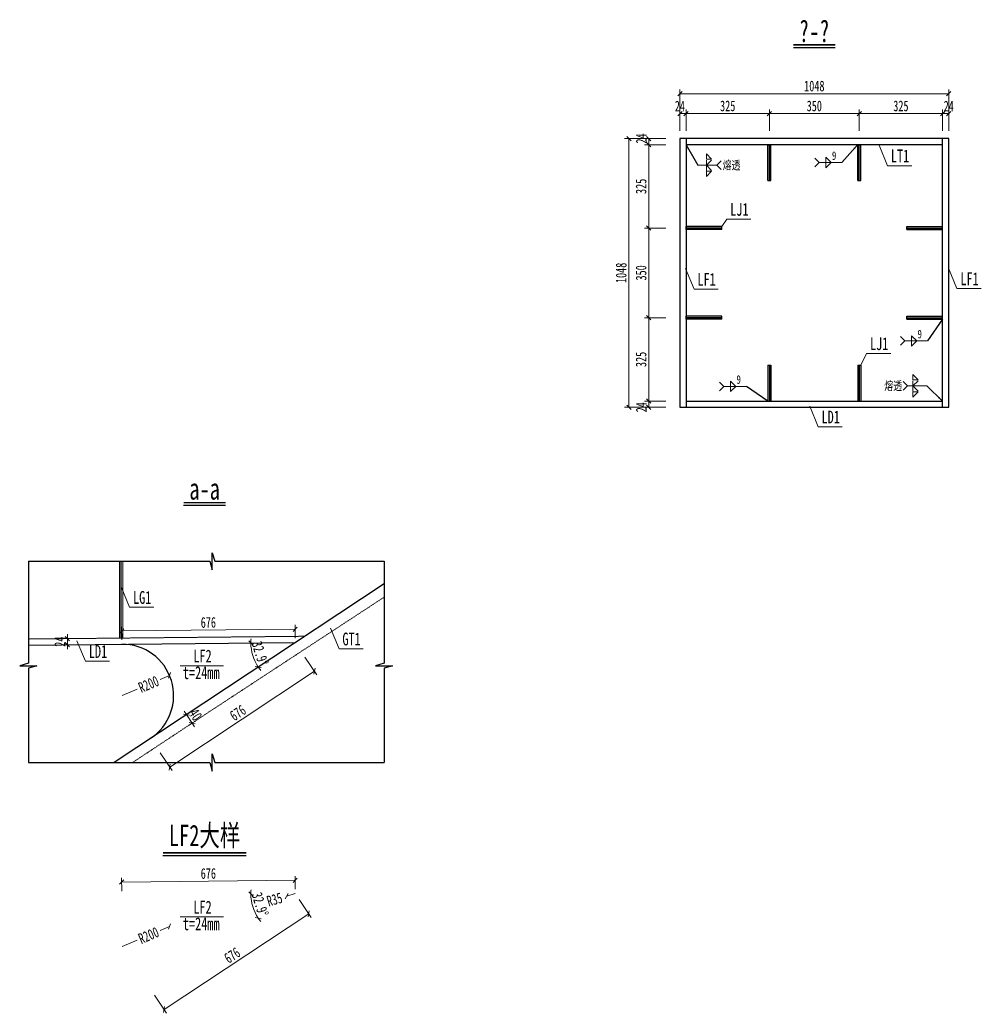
# Model space of a CAD drawing. Header units: millimetres. Extents: x -89049 to 410567, y -307459 to -100425.
# Drawn here: x 74307 to 78053, y -268081 to -264207 of the extents above; entities that cross this region are included whole.
import ezdxf
from ezdxf.enums import TextEntityAlignment as Align

# ---------------------------------------------------------------- set-up
doc = ezdxf.new("R2010")
doc.units = ezdxf.units.MM
doc.linetypes.add('DASHED', pattern=[0.75, 0.5, -0.25])
doc.layers.get('Defpoints').update_dxf_attribs({"color": 8})
for name, color, linetype, lineweight in [('Dim', 4, 'Continuous', 15), ('文字', 7, 'Continuous', 15), ('标注线及字体', 2, 'Continuous', 15), ('细实线', 4, 'Continuous', 15), ('虚线', 7, 'DASHED', 13), ('钢板粗线', 1, 'Continuous', 25)]:
    doc.layers.add(name, color=color, linetype=linetype, lineweight=lineweight)
doc.layers.add('Text', color=4, linetype='Continuous')
doc.styles.add('111', font='', dxfattribs={"width": 0.7})
doc.styles.add('BM_Dim', font='', dxfattribs={"width": 0.85})
doc.styles.add('SMEDI', font='', dxfattribs={"width": 0.75})
doc.styles.get("Standard").update_dxf_attribs({"font": ''})
doc.styles.get('111').set_extended_font_data('仿宋_GB2312')
doc.styles.get('BM_Dim').set_extended_font_data('仿宋_GB2312')
doc.styles.get('SMEDI').set_extended_font_data('仿宋_GB2312')
doc.styles.get('Standard').set_extended_font_data('仿宋_GB2312')
doc.dimstyles.new('200', dxfattribs={"dimscale": 0, "dimtxt": 2.5, "dimasz": 1, "dimexe": 1, "dimexo": 1, "dimgap": 0.6, "dimtad": 1, "dimdec": 0, "dimdsep": 46, "dimtxsty": '111', "dimblk": 'OBLIQUE', "dimcen": 0, "dimclrd": 4, "dimclre": 4, "dimclrt": 4, "dimadec": 1, "dimazin": 2, "dimtfac": 1, "dimtdec": 0, "dimtix": 1, "dimtmove": 2, "dimatfit": 3, "dimfxl": 4, "dimfxlon": 1, "dimtolj": 1, "dimlwd": -1, "dimlwe": -1, "dimarcsym": 0})
doc.dimstyles.new('MSteel_1.0_1.0', dxfattribs={"dimtxt": 3, "dimasz": 1.2, "dimexe": 1, "dimexo": 1, "dimgap": 1, "dimtad": 3, "dimtoh": 1, "dimdec": 0, "dimzin": 0, "dimdsep": 46, "dimtxsty": 'Standard', "dimblk": 'ARCHTICK', "dimcen": 0.09, "dimclrd": 3, "dimclre": 3, "dimadec": 0, "dimazin": 0, "dimtfac": 1, "dimtdec": 4, "dimtofl": 0, "dimtmove": 0, "dimatfit": 3, "dimfxl": 1, "dimtolj": 1, "dimtzin": 0, "dimarcsym": 0})

# ---------------------------------------------------------------- blocks, each defined once
blk = doc.blocks.new('12-140加劲 无焊孔')
at = {"layer": 'Defpoints'}
blk.add_line((0, -140), (0, 0), dxfattribs=at)
at = {"layer": '钢板粗线'}
for p, q in [((-6, 0), (6, 0)), ((-6, -140), (-6, 0)), ((6, -140), (6, 0)), ((-6, -140), (6, -140))]:
    blk.add_line(p, q, dxfattribs=at)
blk = doc.blocks.new('_Oblique')
at = {"color": 0, "linetype": 'ByBlock', "lineweight": -2}
blk.add_line((-0.5, -0.5), (0.5, 0.5), dxfattribs=at)
blk = doc.blocks.new('*D2189')
at = {"layer": 'Defpoints', "color": 0, "transparency": 16777216}
for p in [(77228.3, -264572.3), (76903.3, -264693.5), (77228.3, -264693.5)]:
    blk.add_point(p, dxfattribs=at)
at = {"layer": '细实线', "color": 4, "transparency": 16777216}
for p, q in [((76903.3, -264639), (76903.3, -264555.7)), ((77228.3, -264639), (77228.3, -264555.7)), ((76903.3, -264572.3), (77228.3, -264572.3))]:
    blk.add_line(p, q, dxfattribs=at)
at = {"layer": '细实线', "color": 4, "transparency": 16777216, "xscale": 16.66666666666666, "yscale": 16.66666666666666, "zscale": 16.66666666666666, "rotation": 180}
blk.add_blockref('_Oblique', (76903.3, -264572.3), dxfattribs=at)
at = {"layer": '细实线', "color": 4, "transparency": 16777216, "xscale": 16.66666666666666, "yscale": 16.66666666666666, "zscale": 16.66666666666666}
blk.add_blockref('_Oblique', (77228.3, -264572.3), dxfattribs=at)
at = {"layer": '细实线', "color": 4, "transparency": 16777216, "insert": (77065.8, -264542.5), "char_height": 41.67, "attachment_point": 5, "style": '111'}
blk.add_mtext('\\A1;325', dxfattribs=at)
blk = doc.blocks.new('*D2190')
at = {"layer": 'Defpoints', "color": 0, "transparency": 16777216}
for p in [(77578.3, -264572.3), (77228.3, -264693.5), (77578.3, -264693.5)]:
    blk.add_point(p, dxfattribs=at)
at = {"layer": '细实线', "color": 4, "transparency": 16777216}
for p, q in [((77228.3, -264639), (77228.3, -264555.7)), ((77578.3, -264639), (77578.3, -264555.7)), ((77228.3, -264572.3), (77578.3, -264572.3))]:
    blk.add_line(p, q, dxfattribs=at)
at = {"layer": '细实线', "color": 4, "transparency": 16777216, "xscale": 16.66666666666666, "yscale": 16.66666666666666, "zscale": 16.66666666666666, "rotation": 180}
blk.add_blockref('_Oblique', (77228.3, -264572.3), dxfattribs=at)
at = {"layer": '细实线', "color": 4, "transparency": 16777216, "xscale": 16.66666666666666, "yscale": 16.66666666666666, "zscale": 16.66666666666666}
blk.add_blockref('_Oblique', (77578.3, -264572.3), dxfattribs=at)
at = {"layer": '细实线', "color": 4, "transparency": 16777216, "insert": (77403.3, -264542.5), "char_height": 41.67, "attachment_point": 5, "style": '111'}
blk.add_mtext('\\A1;350', dxfattribs=at)
blk = doc.blocks.new('*D2191')
at = {"layer": 'Defpoints', "color": 0, "transparency": 16777216}
for p in [(77578.3, -264572.3), (77578.3, -264693.5), (77903.3, -264693.5)]:
    blk.add_point(p, dxfattribs=at)
at = {"layer": '细实线', "color": 4, "transparency": 16777216}
for p, q in [((77578.3, -264639), (77578.3, -264555.7)), ((77903.3, -264639), (77903.3, -264555.7)), ((77903.3, -264572.3), (77578.3, -264572.3))]:
    blk.add_line(p, q, dxfattribs=at)
at = {"layer": '细实线', "color": 4, "transparency": 16777216, "xscale": 16.66666666666666, "yscale": 16.66666666666666, "zscale": 16.66666666666666, "rotation": 180}
blk.add_blockref('_Oblique', (77578.3, -264572.3), dxfattribs=at)
at = {"layer": '细实线', "color": 4, "transparency": 16777216, "xscale": 16.66666666666666, "yscale": 16.66666666666666, "zscale": 16.66666666666666}
blk.add_blockref('_Oblique', (77903.3, -264572.3), dxfattribs=at)
at = {"layer": '细实线', "color": 4, "transparency": 16777216, "insert": (77740.8, -264542.5), "char_height": 41.67, "attachment_point": 5, "style": '111'}
blk.add_mtext('\\A1;325', dxfattribs=at)
blk = doc.blocks.new('*D2192')
at = {"layer": 'Defpoints', "color": 0, "transparency": 16777216}
for p in [(77927.3, -264494.7), (76879.3, -264675.3), (77927.3, -264709.5)]:
    blk.add_point(p, dxfattribs=at)
at = {"layer": '细实线', "color": 4, "transparency": 16777216}
for p, q in [((76879.3, -264561.4), (76879.3, -264478.1)), ((77927.3, -264561.4), (77927.3, -264478.1)), ((76879.3, -264494.7), (77927.3, -264494.7))]:
    blk.add_line(p, q, dxfattribs=at)
at = {"layer": '细实线', "color": 4, "transparency": 16777216, "xscale": 16.66666666666666, "yscale": 16.66666666666666, "zscale": 16.66666666666666, "rotation": 180}
blk.add_blockref('_Oblique', (76879.3, -264494.7), dxfattribs=at)
at = {"layer": '细实线', "color": 4, "transparency": 16777216, "xscale": 16.66666666666666, "yscale": 16.66666666666666, "zscale": 16.66666666666666}
blk.add_blockref('_Oblique', (77927.3, -264494.7), dxfattribs=at)
at = {"layer": '细实线', "color": 4, "transparency": 16777216, "insert": (77403.3, -264464.9), "char_height": 41.67, "attachment_point": 5, "style": '111'}
blk.add_mtext('\\A1;1048', dxfattribs=at)
blk = doc.blocks.new('*D2193')
at = {"layer": 'Defpoints', "color": 0, "transparency": 16777216}
for p in [(76879.3, -264572.3), (76879.3, -264693.5), (76903.3, -264693.5)]:
    blk.add_point(p, dxfattribs=at)
at = {"layer": '细实线', "color": 4, "transparency": 16777216}
for p, q in [((76879.3, -264639), (76879.3, -264555.7)), ((76903.3, -264639), (76903.3, -264555.7)), ((76903.3, -264572.3), (76879.3, -264572.3))]:
    blk.add_line(p, q, dxfattribs=at)
at = {"layer": '细实线', "color": 4, "transparency": 16777216, "xscale": 16.66666666666666, "yscale": 16.66666666666666, "zscale": 16.66666666666666, "rotation": 180}
blk.add_blockref('_Oblique', (76879.3, -264572.3), dxfattribs=at)
at = {"layer": '细实线', "color": 4, "transparency": 16777216, "xscale": 16.66666666666666, "yscale": 16.66666666666666, "zscale": 16.66666666666666}
blk.add_blockref('_Oblique', (76903.3, -264572.3), dxfattribs=at)
at = {"layer": '细实线', "color": 4, "transparency": 16777216, "insert": (76879.3, -264543), "char_height": 41.67, "attachment_point": 5, "style": '111'}
blk.add_mtext('\\A1;24', dxfattribs=at)
blk = doc.blocks.new('*D2194')
at = {"layer": 'Defpoints', "color": 0, "transparency": 16777216}
for p in [(77927.3, -264572.3), (77903.3, -264693.5), (77927.3, -264693.5)]:
    blk.add_point(p, dxfattribs=at)
at = {"layer": '细实线', "color": 4, "transparency": 16777216}
for p, q in [((77903.3, -264639), (77903.3, -264555.7)), ((77927.3, -264639), (77927.3, -264555.7)), ((77903.3, -264572.3), (77927.3, -264572.3))]:
    blk.add_line(p, q, dxfattribs=at)
at = {"layer": '细实线', "color": 4, "transparency": 16777216, "xscale": 16.66666666666666, "yscale": 16.66666666666666, "zscale": 16.66666666666666, "rotation": 180}
blk.add_blockref('_Oblique', (77903.3, -264572.3), dxfattribs=at)
at = {"layer": '细实线', "color": 4, "transparency": 16777216, "xscale": 16.66666666666666, "yscale": 16.66666666666666, "zscale": 16.66666666666666}
blk.add_blockref('_Oblique', (77927.3, -264572.3), dxfattribs=at)
at = {"layer": '细实线', "color": 4, "transparency": 16777216, "insert": (77927.3, -264543), "char_height": 41.67, "attachment_point": 5, "style": '111'}
blk.add_mtext('\\A1;24', dxfattribs=at)
blk = doc.blocks.new('*D2195')
at = {"layer": 'Defpoints', "color": 0, "transparency": 16777216}
for p in [(76758.1, -265368.5), (76903.3, -265368.5), (76879.3, -265693.5)]:
    blk.add_point(p, dxfattribs=at)
at = {"layer": '细实线', "color": 4, "transparency": 16777216}
for p, q in [((76824.8, -265368.5), (76741.5, -265368.5)), ((76758.1, -265693.5), (76758.1, -265368.5)), ((76824.8, -265693.5), (76741.5, -265693.5))]:
    blk.add_line(p, q, dxfattribs=at)
at = {"layer": '细实线', "color": 4, "transparency": 16777216, "xscale": 16.66666666666666, "yscale": 16.66666666666666, "zscale": 16.66666666666666}
for p, rotation in [((76758.1, -265368.5), 90), ((76758.1, -265693.5), 270)]:
    blk.add_blockref('_Oblique', p, dxfattribs=dict(at, rotation=rotation))
at = {"layer": '细实线', "color": 4, "transparency": 16777216, "insert": (76728.3, -265531), "char_height": 41.67, "attachment_point": 5, "rotation": 90, "style": '111'}
blk.add_mtext('\\A1;325', dxfattribs=at)
blk = doc.blocks.new('*D2196')
at = {"layer": 'Defpoints', "color": 0, "transparency": 16777216}
for p in [(76758.1, -265018.5), (76903.3, -265018.5), (76903.3, -265368.5)]:
    blk.add_point(p, dxfattribs=at)
at = {"layer": '细实线', "color": 4, "transparency": 16777216}
for p, q in [((76824.8, -265018.5), (76741.5, -265018.5)), ((76758.1, -265368.5), (76758.1, -265018.5)), ((76824.8, -265368.5), (76741.5, -265368.5))]:
    blk.add_line(p, q, dxfattribs=at)
at = {"layer": '细实线', "color": 4, "transparency": 16777216, "xscale": 16.66666666666666, "yscale": 16.66666666666666, "zscale": 16.66666666666666}
for p, rotation in [((76758.1, -265018.5), 90), ((76758.1, -265368.5), 270)]:
    blk.add_blockref('_Oblique', p, dxfattribs=dict(at, rotation=rotation))
at = {"layer": '细实线', "color": 4, "transparency": 16777216, "insert": (76728.3, -265193.5), "char_height": 41.67, "attachment_point": 5, "rotation": 90, "style": '111'}
blk.add_mtext('\\A1;350', dxfattribs=at)
blk = doc.blocks.new('*D2197')
at = {"layer": 'Defpoints', "color": 0, "transparency": 16777216}
for p in [(76879.3, -264693.5), (76758.1, -265018.5), (76903.3, -265018.5)]:
    blk.add_point(p, dxfattribs=at)
at = {"layer": '细实线', "color": 4, "transparency": 16777216}
for p, q in [((76824.8, -264693.5), (76741.5, -264693.5)), ((76758.1, -264693.5), (76758.1, -265018.5)), ((76824.8, -265018.5), (76741.5, -265018.5))]:
    blk.add_line(p, q, dxfattribs=at)
at = {"layer": '细实线', "color": 4, "transparency": 16777216, "xscale": 16.66666666666666, "yscale": 16.66666666666666, "zscale": 16.66666666666666}
for p, rotation in [((76758.1, -264693.5), 90), ((76758.1, -265018.5), 270)]:
    blk.add_blockref('_Oblique', p, dxfattribs=dict(at, rotation=rotation))
at = {"layer": '细实线', "color": 4, "transparency": 16777216, "insert": (76728.3, -264856), "char_height": 41.67, "attachment_point": 5, "rotation": 90, "style": '111'}
blk.add_mtext('\\A1;325', dxfattribs=at)
blk = doc.blocks.new('*D2198')
at = {"layer": 'Defpoints', "color": 0, "transparency": 16777216}
for p in [(76680.5, -264669.5), (76895.3, -264669.5), (76861.1, -265717.5)]:
    blk.add_point(p, dxfattribs=at)
at = {"layer": '细实线', "color": 4, "transparency": 16777216}
for p, q in [((76747.2, -264669.5), (76663.9, -264669.5)), ((76680.5, -265717.5), (76680.5, -264669.5)), ((76747.2, -265717.5), (76663.9, -265717.5))]:
    blk.add_line(p, q, dxfattribs=at)
at = {"layer": '细实线', "color": 4, "transparency": 16777216, "xscale": 16.66666666666666, "yscale": 16.66666666666666, "zscale": 16.66666666666666}
for p, rotation in [((76680.5, -264669.5), 90), ((76680.5, -265717.5), 270)]:
    blk.add_blockref('_Oblique', p, dxfattribs=dict(at, rotation=rotation))
at = {"layer": '细实线', "color": 4, "transparency": 16777216, "insert": (76650.7, -265193.5), "char_height": 41.67, "attachment_point": 5, "rotation": 90, "style": '111'}
blk.add_mtext('\\A1;1048', dxfattribs=at)
blk = doc.blocks.new('*D2199')
at = {"layer": 'Defpoints', "color": 0, "transparency": 16777216}
for p in [(76758.1, -265717.5), (76879.3, -265693.5), (76879.3, -265717.5)]:
    blk.add_point(p, dxfattribs=at)
at = {"layer": '细实线', "color": 4, "transparency": 16777216}
for p, q in [((76824.8, -265693.5), (76741.5, -265693.5)), ((76824.8, -265717.5), (76741.5, -265717.5)), ((76758.1, -265693.5), (76758.1, -265717.5))]:
    blk.add_line(p, q, dxfattribs=at)
at = {"layer": '细实线', "color": 4, "transparency": 16777216, "xscale": 16.66666666666666, "yscale": 16.66666666666666, "zscale": 16.66666666666666}
for p, rotation in [((76758.1, -265693.5), 90), ((76758.1, -265717.5), 270)]:
    blk.add_blockref('_Oblique', p, dxfattribs=dict(at, rotation=rotation))
at = {"layer": '细实线', "color": 4, "transparency": 16777216, "insert": (76728.8, -265717.5), "char_height": 41.67, "attachment_point": 5, "rotation": 90, "style": '111'}
blk.add_mtext('\\A1;24', dxfattribs=at)
blk = doc.blocks.new('*D2200')
at = {"layer": 'Defpoints', "color": 0, "transparency": 16777216}
for p in [(76758.1, -264669.5), (76879.3, -264669.5), (76879.3, -264693.5)]:
    blk.add_point(p, dxfattribs=at)
at = {"layer": '细实线', "color": 4, "transparency": 16777216}
for p, q in [((76824.8, -264669.5), (76741.5, -264669.5)), ((76758.1, -264693.5), (76758.1, -264669.5)), ((76824.8, -264693.5), (76741.5, -264693.5))]:
    blk.add_line(p, q, dxfattribs=at)
at = {"layer": '细实线', "color": 4, "transparency": 16777216, "xscale": 16.66666666666666, "yscale": 16.66666666666666, "zscale": 16.66666666666666}
for p, rotation in [((76758.1, -264669.5), 90), ((76758.1, -264693.5), 270)]:
    blk.add_blockref('_Oblique', p, dxfattribs=dict(at, rotation=rotation))
at = {"layer": '细实线', "color": 4, "transparency": 16777216, "insert": (76728.8, -264669.5), "char_height": 41.67, "attachment_point": 5, "rotation": 90, "style": '111'}
blk.add_mtext('\\A1;24', dxfattribs=at)
blk = doc.blocks.new('_ArchTick')
at = {"color": 0, "linetype": 'ByBlock', "const_width": 0.15}
blk.add_lwpolyline([(-0.5, -0.5), (0.5, 0.5)], dxfattribs=at)
blk = doc.blocks.new('角焊缝1')
at = {"layer": 'Dim'}
blk.add_line((-3101.17, 370.22), (-3106.48, 370.22), dxfattribs=at)
blk.add_lwpolyline([(-3107.48, 369.22), (-3106.48, 370.22), (-3107.48, 371.22)], dxfattribs=at)
blk.add_lwpolyline([(-3104.91, 371.45), (-3104.91, 368.99), (-3103.68, 370.22)], close=True, dxfattribs=at)
blk = doc.blocks.new('全融透1')
at = {"layer": 'Dim'}
blk.add_line((0, 0), (4.48, 0), dxfattribs=at)
for points in [[(2, 2.65), (2, 1.41), (3.23, 1.41)], [(2, -2.65), (2, -1.41), (3.23, -1.41)]]:
    blk.add_lwpolyline(points, close=True, dxfattribs=at)
for points in [[(3.23, 1.21), (2, 0), (2, 1.21)], [(3.23, -1.21), (2, 0), (2, -1.21)], [(5.48, 1), (4.48, 0), (5.48, -1)]]:
    blk.add_lwpolyline(points, dxfattribs=at)
at = {"layer": 'Text', "style": 'SMEDI', "width": 0.75}
blk.add_text('熔透', height=2, dxfattribs=at).set_placement((5.77, 0), align=Align.MIDDLE_LEFT)
blk = doc.blocks.new('全融透2')
at = {"layer": 'Dim'}
blk.add_line((0, 0), (-4.48, 0), dxfattribs=at)
for points in [[(-3.23, 2.65), (-3.23, 1.41), (-2, 1.41)], [(-3.23, -2.65), (-3.23, -1.41), (-2, -1.41)]]:
    blk.add_lwpolyline(points, close=True, dxfattribs=at)
for points in [[(-5.48, 1), (-4.48, 0), (-5.48, -1)], [(-2, 1.21), (-3.23, 0), (-3.23, 1.21)], [(-2, -1.21), (-3.23, 0), (-3.23, -1.21)]]:
    blk.add_lwpolyline(points, dxfattribs=at)
at = {"layer": 'Text', "style": 'SMEDI', "width": 0.75}
blk.add_text('熔透', height=2, dxfattribs=at).set_placement((-9.92, 0), align=Align.MIDDLE_LEFT)
blk = doc.blocks.new('*D2223')
at = {"layer": 'Defpoints', "color": 0, "transparency": 16777216}
for p in [(75726.3, -266406), (74340.2, -266645.5), (75380.4, -266635.1), (75210.6, -266669.9), (74674.1, -267103)]:
    blk.add_point(p, dxfattribs=at)
at = {"layer": '细实线', "color": 4, "transparency": 16777216}
for start, end in [(175.0617, 180.5729), (180.5729, 213.5199), (213.5199, 219.0311)]:
    blk.add_arc((75380.4, -266635.1), 173.3, start, end, dxfattribs=at)
at = {"layer": '细实线', "color": 4, "transparency": 16777216, "xscale": 16.66666666666666, "yscale": 16.66666666666666, "zscale": 16.66666666666666}
for p, rotation in [((75207.1, -266636.9), 270.5729386976854), ((75235.9, -266730.9), 123.5198657142691)]:
    blk.add_blockref('_Oblique', p, dxfattribs=dict(at, rotation=rotation))
at = {"layer": '细实线', "color": 4, "transparency": 16777216, "insert": (75243.2, -266677.2), "char_height": 41.667, "attachment_point": 5, "rotation": 287.0464, "style": '111'}
blk.add_mtext('\\A1;32.9%%d', dxfattribs=at)
blk = doc.blocks.new('*D2234')
at = {"layer": 'Defpoints', "color": 0, "transparency": 16777216}
for p in [(75379.9, -266583.4), (74704.1, -266641.9), (75380.4, -266635.1)]:
    blk.add_point(p, dxfattribs=at)
at = {"layer": '细实线', "color": 4, "transparency": 16777216}
for p, q in [((75380.3, -266618.5), (75379.8, -266566.7)), ((74704, -266625.2), (74703.4, -266573.5)), ((74703.6, -266590.2), (75379.9, -266583.4))]:
    blk.add_line(p, q, dxfattribs=at)
at = {"layer": '细实线', "color": 4, "transparency": 16777216, "xscale": 16.66666666666666, "yscale": 16.66666666666666, "zscale": 16.66666666666666}
for p, rotation in [((74703.6, -266590.2), 180.5735223717867), ((75379.9, -266583.4), 0.5735223717867401)]:
    blk.add_blockref('_Oblique', p, dxfattribs=dict(at, rotation=rotation))
at = {"layer": '细实线', "color": 4, "transparency": 16777216, "insert": (75041.5, -266557), "char_height": 41.67, "attachment_point": 5, "rotation": 0.5735, "style": '111'}
blk.add_mtext('\\A1;676', dxfattribs=at)
blk = doc.blocks.new('*D2235')
at = {"layer": 'Defpoints', "color": 0, "transparency": 16777216}
for p in [(75380.4, -266635.1), (75454.8, -266747.4), (74816.6, -267008.6)]:
    blk.add_point(p, dxfattribs=at)
at = {"layer": '细实线', "color": 4, "transparency": 16777216}
for p, q in [((75418, -266691.8), (75464, -266761.3)), ((74890.9, -267120.9), (75454.8, -266747.4)), ((74854.1, -267065.3), (74900.1, -267134.8))]:
    blk.add_line(p, q, dxfattribs=at)
at = {"layer": '细实线', "color": 4, "transparency": 16777216, "xscale": 16.66666666666666, "yscale": 16.66666666666666, "zscale": 16.66666666666666}
for p, rotation in [((75454.8, -266747.4), 33.51986571426679), ((74890.9, -267120.9), 213.5198657142668)]:
    blk.add_blockref('_Oblique', p, dxfattribs=dict(at, rotation=rotation))
at = {"layer": '细实线', "color": 4, "transparency": 16777216, "insert": (75156.4, -266909.3), "char_height": 41.67, "attachment_point": 5, "rotation": 33.5199, "style": '111'}
blk.add_mtext('\\A1;676', dxfattribs=at)
blk = doc.blocks.new('*D2236')
at = {"layer": 'Defpoints', "color": 0, "transparency": 16777216}
for p in [(74890.1, -266763.4), (74706.1, -266841.9)]:
    blk.add_point(p, dxfattribs=at)
at = {"layer": '细实线', "color": 4, "transparency": 16777216}
for p, q in [((74853.1, -266779.2), (74890.1, -266763.4)), ((74764.3, -266817.1), (74706.1, -266841.9))]:
    blk.add_line(p, q, dxfattribs=at)
at = {"layer": '细实线', "color": 4, "transparency": 16777216, "xscale": 16.66666666666666, "yscale": 16.66666666666666, "zscale": 16.66666666666666, "rotation": 23.10958835639842}
blk.add_blockref('_Oblique', (74890.1, -266763.4), dxfattribs=at)
at = {"layer": '细实线', "color": 4, "transparency": 16777216, "insert": (74808.7, -266798.1), "char_height": 41.67, "attachment_point": 5, "rotation": 23.1096, "style": '111'}
blk.add_mtext('\\A1;R200', dxfattribs=at)
blk = doc.blocks.new('*D2237')
at = {"layer": 'Defpoints', "color": 0, "transparency": 16777216}
for p in [(74492, -266619.9), (74508.4, -266619.9), (74508.4, -266643.9)]:
    blk.add_point(p, dxfattribs=at)
at = {"layer": '细实线', "color": 4, "transparency": 16777216}
for p, q in [((74492, -266619.9), (74492, -266603.2)), ((74492, -266619.9), (74475.3, -266619.9)), ((74492, -266643.9), (74475.3, -266643.9)), ((74492, -266643.9), (74492, -266619.9)), ((74492, -266643.9), (74492, -266660.5))]:
    blk.add_line(p, q, dxfattribs=at)
at = {"layer": '细实线', "color": 4, "transparency": 16777216, "xscale": 16.66666666666666, "yscale": 16.66666666666666, "zscale": 16.66666666666666}
for p, rotation in [((74492, -266619.9), 270), ((74492, -266643.9), 90)]:
    blk.add_blockref('_Oblique', p, dxfattribs=dict(at, rotation=rotation))
at = {"layer": '细实线', "color": 4, "transparency": 16777216, "insert": (74462.6, -266631.9), "char_height": 41.67, "attachment_point": 5, "rotation": 90, "style": '111'}
blk.add_mtext('\\A1;24', dxfattribs=at)
blk = doc.blocks.new('*D2238')
at = {"layer": 'Defpoints', "color": 0, "transparency": 16777216}
for p in [(74965.5, -266910), (74977.9, -266949.8), (74987.6, -266943.3)]:
    blk.add_point(p, dxfattribs=at)
at = {"layer": '细实线', "color": 4, "transparency": 16777216}
for p, q in [((74955.8, -266916.4), (74941.9, -266925.6)), ((74955.8, -266916.4), (74946.6, -266902.5)), ((74955.8, -266916.4), (74977.9, -266949.8)), ((74977.9, -266949.8), (74964, -266959)), ((74977.9, -266949.8), (74987.1, -266963.7))]:
    blk.add_line(p, q, dxfattribs=at)
at = {"layer": '细实线', "color": 4, "transparency": 16777216, "xscale": 16.66666666666666, "yscale": 16.66666666666666, "zscale": 16.66666666666666}
for p, rotation in [((74955.8, -266916.4), 303.5198657142606), ((74977.9, -266949.8), 123.5198657142606)]:
    blk.add_blockref('_Oblique', p, dxfattribs=dict(at, rotation=rotation))
at = {"layer": '细实线', "color": 4, "transparency": 16777216, "insert": (74991.7, -266916.6), "char_height": 41.67, "attachment_point": 5, "rotation": 303.5199, "style": '111'}
blk.add_mtext('\\A1;40', dxfattribs=at)
blk = doc.blocks.new('*D2406')
at = {"layer": 'Defpoints', "color": 0, "transparency": 16777216}
for p in [(75310.1, -267615.1), (74704.1, -267621.2), (75210.6, -267649.1), (75324.4, -267651.5), (74816.6, -267987.9)]:
    blk.add_point(p, dxfattribs=at)
at = {"layer": '细实线', "color": 4, "transparency": 16777216}
for start, end in [(175.0617, 180.5729), (180.5729, 213.5199), (213.5199, 219.0311)]:
    blk.add_arc((75380.4, -267614.4), 173.3, start, end, dxfattribs=at)
at = {"layer": '细实线', "color": 4, "transparency": 16777216, "xscale": 16.66666666666666, "yscale": 16.66666666666666, "zscale": 16.66666666666666}
for p, rotation in [((75207.1, -267616.1), 270.5729386976866), ((75235.9, -267710.1), 123.519865714268)]:
    blk.add_blockref('_Oblique', p, dxfattribs=dict(at, rotation=rotation))
at = {"layer": '细实线', "color": 4, "transparency": 16777216, "insert": (75243.2, -267656.5), "char_height": 41.667, "attachment_point": 5, "rotation": 287.0464, "style": '111'}
blk.add_mtext('\\A1;32.9%%d', dxfattribs=at)
blk = doc.blocks.new('*D2407')
at = {"layer": 'Defpoints', "color": 0, "transparency": 16777216}
for p in [(74890.1, -267742.7), (74706.1, -267821.1)]:
    blk.add_point(p, dxfattribs=at)
at = {"layer": '细实线', "color": 4, "transparency": 16777216}
for p, q in [((74853.1, -267758.4), (74890.1, -267742.7)), ((74764.3, -267796.3), (74706.1, -267821.1))]:
    blk.add_line(p, q, dxfattribs=at)
at = {"layer": '细实线', "color": 4, "transparency": 16777216, "xscale": 16.66666666666666, "yscale": 16.66666666666666, "zscale": 16.66666666666666, "rotation": 23.10958835639842}
blk.add_blockref('_Oblique', (74890.1, -267742.7), dxfattribs=at)
at = {"layer": '细实线', "color": 4, "transparency": 16777216, "insert": (74808.7, -267777.4), "char_height": 41.67, "attachment_point": 5, "rotation": 23.1096, "style": '111'}
blk.add_mtext('\\A1;R200', dxfattribs=at)
blk = doc.blocks.new('*D2432')
at = {"layer": 'Defpoints', "color": 0, "transparency": 16777216}
for p in [(75380.4, -267614.4), (75346.8, -267624)]:
    blk.add_point(p, dxfattribs=at)
at = {"layer": '细实线', "color": 4, "transparency": 16777216}
for p, q in [((75346.8, -267624), (75380.4, -267614.4)), ((75380.4, -267614.4), (75346.8, -267624))]:
    blk.add_line(p, q, dxfattribs=at)
at = {"layer": '细实线', "color": 4, "transparency": 16777216, "xscale": 16.66666666666661, "yscale": 16.66666666666661, "zscale": 16.66666666666661, "rotation": 195.9407064324792}
blk.add_blockref('_Oblique', (75346.8, -267624), dxfattribs=at)
at = {"layer": '细实线', "color": 4, "transparency": 16777216, "insert": (75299.7, -267637.5), "char_height": 41.67, "attachment_point": 5, "rotation": 15.9407, "style": '111'}
blk.add_mtext('\\A1;R35', dxfattribs=at)
blk = doc.blocks.new('*D2433')
at = {"layer": 'Defpoints', "color": 0, "transparency": 16777216}
for p in [(75379.9, -267562.7), (75380.4, -267614.4), (74704.1, -267621.2)]:
    blk.add_point(p, dxfattribs=at)
at = {"layer": '细实线', "color": 4, "transparency": 16777216}
for p, q in [((74704, -267604.5), (74703.4, -267552.8)), ((74703.6, -267569.4), (75379.9, -267562.7)), ((75380.3, -267597.7), (75379.8, -267546))]:
    blk.add_line(p, q, dxfattribs=at)
at = {"layer": '细实线', "color": 4, "transparency": 16777216, "xscale": 16.66666666666666, "yscale": 16.66666666666666, "zscale": 16.66666666666666}
for p, rotation in [((74703.6, -267569.4), 180.5735223717867), ((75379.9, -267562.7), 0.5735223717867401)]:
    blk.add_blockref('_Oblique', p, dxfattribs=dict(at, rotation=rotation))
at = {"layer": '细实线', "color": 4, "transparency": 16777216, "insert": (75041.5, -267536.2), "char_height": 41.67, "attachment_point": 5, "rotation": 0.5735, "style": '111'}
blk.add_mtext('\\A1;676', dxfattribs=at)
blk = doc.blocks.new('*D2434')
at = {"layer": 'Defpoints', "color": 0, "transparency": 16777216}
for p in [(75380.4, -267614.4), (75432.7, -267693.3), (74816.6, -267987.9)]:
    blk.add_point(p, dxfattribs=at)
at = {"layer": '细实线', "color": 4, "transparency": 16777216}
for p, q in [((75395.9, -267637.7), (75441.9, -267707.2)), ((74868.8, -268066.8), (75432.7, -267693.3)), ((74832, -268011.2), (74878, -268080.7))]:
    blk.add_line(p, q, dxfattribs=at)
at = {"layer": '细实线', "color": 4, "transparency": 16777216, "xscale": 16.66666666666666, "yscale": 16.66666666666666, "zscale": 16.66666666666666}
for p, rotation in [((75432.7, -267693.3), 33.51986571426679), ((74868.8, -268066.8), 213.5198657142668)]:
    blk.add_blockref('_Oblique', p, dxfattribs=dict(at, rotation=rotation))
at = {"layer": '细实线', "color": 4, "transparency": 16777216, "insert": (75134.3, -267855.2), "char_height": 41.67, "attachment_point": 5, "rotation": 33.5199, "style": '111'}
blk.add_mtext('\\A1;676', dxfattribs=at)

msp = doc.modelspace()

# ---------------------------------------------------------------- linework, layer by layer
at = {"color": 4}
for p, q in [((77321.6, -264314), (77485, -264314)), ((74945.1, -266099.8), (75108.5, -266099.8)), ((74864.4, -267465.7), (75188.9, -267465.7))]:
    msp.add_line(p, q, dxfattribs=at)
at = {"color": 6, "const_width": 6}
for points in [[(77321.6, -264304), (77485, -264304)], [(74945.1, -266089.8), (75108.5, -266089.8)], [(74864.4, -267455.7), (75188.9, -267455.7)]]:
    msp.add_lwpolyline(points, dxfattribs=at)
at = {"color": 4}
for points in [[(74340.2, -266318.5), (75046.6, -266318.5), (75056.6, -266351.8), (75056.6, -266285.1), (75066.6, -266318.5), (75079.9, -266318.5), (75726.3, -266318.5)], [(74340.2, -266318.5), (74340.2, -266715.8), (74306.8, -266725.8), (74373.5, -266725.8), (74340.2, -266735.8), (74340.2, -266749.1), (74340.2, -267103)], [(75726.3, -266318.5), (75726.3, -266715.8), (75693, -266725.8), (75759.7, -266725.8), (75726.3, -266735.8), (75726.3, -266749.1), (75726.3, -267103)], [(74340.2, -267103), (75046.6, -267103), (75056.6, -267136.4), (75056.6, -267069.7), (75066.6, -267103), (75079.9, -267103), (75726.3, -267103)]]:
    msp.add_lwpolyline(points, dxfattribs=at)
at = {"layer": 'Defpoints'}
msp.add_line((74701.5, -266617.9), (74701.5, -266318.5), dxfattribs=at)
at = {"layer": '细实线'}
for p, q in [((77688.7, -264775.4), (77655.7, -264695.3)), ((77688.7, -264775.4), (77782.8, -264775.4)), ((77062.1, -264983.8), (77043.3, -265012.5)), ((77062.1, -264983.8), (77156.4, -264983.8)), ((76934.6, -265256.6), (76901.6, -265176.5)), ((77959.4, -265254.5), (77926.4, -265174.5)), ((77959.4, -265254.5), (78053.5, -265254.5)), ((76934.6, -265256.6), (77028.7, -265256.6)), ((77607.2, -265507.7), (77584.3, -265553.5)), ((77607.2, -265507.7), (77701.5, -265507.7)), ((77418.3, -265793.8), (77385.3, -265713.8)), ((77418.3, -265793.8), (77512.4, -265793.8)), ((74734.7, -266497.5), (74701.7, -266417.4)), ((74734.7, -266497.5), (74828.7, -266497.5)), ((75550.7, -266659.6), (75517.7, -266579.6)), ((74562.4, -266708.2), (74529.4, -266628.1)), ((75550.7, -266659.6), (75644.8, -266659.6)), ((74562.4, -266708.2), (74656.5, -266708.2)), ((74932.1, -266726.2), (75100.3, -266726.2)), ((74932.1, -267705.4), (75100.3, -267705.4))]:
    msp.add_line(p, q, dxfattribs=at)
at = {"layer": '虚线', "ltscale": 5}
for p, q in [((74695.5, -266618), (74695.5, -266318.5)), ((74707.5, -266617.9), (74707.5, -266318.5)), ((75417.2, -266610.8), (74340.2, -266621.5))]:
    msp.add_line(p, q, dxfattribs=at)
msp.add_lwpolyline([(75726.3, -266458.4), (75068.9, -266889.5), (74746.5, -267103)], dxfattribs=at)
at = {"layer": '钢板粗线'}
for p, q in [((76903.3, -264669.5), (76903.3, -265717.5)), ((77903.3, -265717.5), (77903.3, -264669.5)), ((77903.3, -264693.5), (76903.3, -264693.5)), ((76903.3, -265693.5), (77903.3, -265693.5)), ((75726.3, -266406), (74674.1, -267103)), ((74340.2, -266645.5), (75380.4, -266635.1))]:
    msp.add_line(p, q, dxfattribs=at)
msp.add_lwpolyline([(76879.3, -264669.5), (76879.3, -265717.5), (77927.3, -265717.5), (77927.3, -264669.5)], close=True, dxfattribs=at)
msp.add_arc((74706.1, -266841.9), 200, 303.5199, 90.5729, dxfattribs=at)

# ---------------------------------------------------------------- block references
at = {"layer": '细实线'}
for p in [(77228.3, -264693.5), (77578.3, -264693.5)]:
    msp.add_blockref('12-140加劲 无焊孔', p, dxfattribs=at)
at = {"layer": '细实线', "xscale": 16.66666666666666, "yscale": 16.66666666666666, "zscale": 16.66666666666666}
for name, p in [('全融透1', (76949.3, -264773.5)), ('角焊缝1', (129197.3, -270933.5)), ('角焊缝1', (129530.9, -271629.2)), ('全融透2', (77841.4, -265634.1)), ('角焊缝1', (128825.2, -271806.6))]:
    msp.add_blockref(name, p, dxfattribs=at)
at = {"layer": '细实线', "rotation": 90.00000000000001}
for p in [(76903.3, -265018.5), (76903.3, -265368.5)]:
    msp.add_blockref('12-140加劲 无焊孔', p, dxfattribs=at)
at = {"layer": '细实线', "xscale": -1}
for p, rotation in [((77903.3, -265018.5), 270), ((77903.3, -265368.5), 270), ((77228.3, -265693.5), 180), ((77578.3, -265693.5), 180)]:
    msp.add_blockref('12-140加劲 无焊孔', p, dxfattribs=dict(at, rotation=rotation))

# ---------------------------------------------------------------- texts
at = {"layer": 'Text', "style": 'SMEDI', "width": 0.75}
for p in [(77472.1, -264736.2), (77805.7, -265432), (77100, -265609.4)]:
    msp.add_text('9', height=33.3, dxfattribs=at).set_placement(p, align=Align.MIDDLE_LEFT)
at = {"layer": '文字', "style": 'BM_Dim', "width": 0.7}
for s, p in [('LT1', (77737.6, -264777.2)), ('LJ1', (77111.1, -264985.7)), ('LF1', (76983.5, -265258.5)), ('LF1', (78008.3, -265256.4)), ('LJ1', (77656.2, -265509.6)), ('LD1', (77467.1, -265795.7)), ('LG1', (74783.5, -266499.3)), ('GT1', (75599.6, -266661.5)), ('LD1', (74611.3, -266710.1)), ('LF2', (75018.7, -266728)), ('t=24mm', (75013.6, -266792.8)), ('LF2', (75018.7, -267707.3)), ('t=24mm', (75013.6, -267772.1))]:
    msp.add_text(s, height=50, dxfattribs=at).set_placement(p, align=Align.BOTTOM_CENTER)
at = {"layer": '标注线及字体', "style": '111', "width": 0.7}
for s, p in [('?-?', (77403.3, -264250.6)), ('a-a', (75026.8, -266036.5)), ('LF2大样', (75026.8, -267386))]:
    msp.add_text(s, height=83.33, dxfattribs=at).set_placement(p, align=Align.MIDDLE)

# ---------------------------------------------------------------- dimensions: what is measured, and where the dimension line sits
at = {"layer": '细实线'}
for base, p1, p2, picture, middle in [((77927.3, -264494.7), (76879.3, -264675.3), (77927.3, -264709.5), '*D2192', (77403.3, -264464.9)), ((77228.3, -264572.3), (76903.3, -264693.5), (77228.3, -264693.5), '*D2189', (77065.8, -264542.5)), ((77578.3, -264572.3), (77228.3, -264693.5), (77578.3, -264693.5), '*D2190', (77403.3, -264542.5))]:
    dim = msp.add_linear_dim(base=base, p1=p1, p2=p2, dimstyle='200', override={"dimscale": 16.666667}, dxfattribs=at)
    dim.commit()
    dim.dimension.update_dxf_attribs({"geometry": picture, "text_midpoint": middle})
dim = msp.add_linear_dim(base=(76879.3, -264572.3), p1=(76903.3, -264693.5), p2=(76879.3, -264693.5), dimstyle='200', override={"dimscale": 16.666667, "dimblk": 'Oblique'}, dxfattribs=at)
dim.commit()
dim.dimension.update_dxf_attribs({"geometry": '*D2193', "text_midpoint": (76879.3, -264543), "dimtype": 160})
for base, p1, p2, angle, override, picture, middle in [((77578.3, -264572.3), (77903.3, -264693.5), (77578.3, -264693.5), 180, {"dimscale": 16.666667}, '*D2191', (77740.8, -264542.5)), ((76680.5, -264669.5), (76861.1, -265717.5), (76895.3, -264669.5), 90, {"dimscale": 16.666667}, '*D2198', (76650.7, -265193.5)), ((76758.1, -265018.5), (76879.3, -264693.5), (76903.3, -265018.5), 270, {"dimscale": 16.666667}, '*D2197', (76728.3, -264856)), ((76758.1, -265018.5), (76903.3, -265368.5), (76903.3, -265018.5), 90, {"dimscale": 16.666667}, '*D2196', (76728.3, -265193.5)), ((76758.1, -265368.5), (76879.3, -265693.5), (76903.3, -265368.5), 90, {"dimscale": 16.666667}, '*D2195', (76728.3, -265531)), ((74492, -266619.9), (74508.4, -266643.9), (74508.4, -266619.9), 90, {"dimscale": 16.666667, "dimblk": 'Oblique'}, '*D2237', (74462.6, -266631.9))]:
    dim = msp.add_linear_dim(base=base, p1=p1, p2=p2, angle=angle, dimstyle='200', override=override, dxfattribs=at)
    dim.commit()
    dim.dimension.update_dxf_attribs({"geometry": picture, "text_midpoint": middle})
for base, p1, p2, angle, picture, middle in [((77927.3, -264572.3), (77903.3, -264693.5), (77927.3, -264693.5), 180, '*D2194', (77927.3, -264543)), ((76758.1, -264669.5), (76879.3, -264693.5), (76879.3, -264669.5), 270, '*D2200', (76728.8, -264669.5)), ((76758.1, -265717.5), (76879.3, -265693.5), (76879.3, -265717.5), 90, '*D2199', (76728.8, -265717.5))]:
    dim = msp.add_linear_dim(base=base, p1=p1, p2=p2, angle=angle, dimstyle='200', override={"dimscale": 16.666667, "dimblk": 'Oblique'}, dxfattribs=at)
    dim.commit()
    dim.dimension.update_dxf_attribs({"geometry": picture, "text_midpoint": middle, "dimtype": 160})
for base, line1, line2, picture, middle in [((75210.6, -266669.9), ((74340.2, -266645.5), (75380.4, -266635.1)), ((75726.3, -266406), (74674.1, -267103)), '*D2223', (75243.2, -266677.2)), ((75210.6, -267649.1), ((74704.1, -267621.2), (75310.1, -267615.1)), ((75324.4, -267651.5), (74816.6, -267987.9)), '*D2406', (75243.2, -267656.5))]:
    dim = msp.add_angular_dim_2l(base=base, line1=line1, line2=line2, dimstyle='200', override={"dimscale": 16.666667, "dimblk": 'Oblique'}, dxfattribs=at)
    dim.commit()
    dim.dimension.update_dxf_attribs({"geometry": picture, "text_midpoint": middle})
for p1, p2, distance, picture, middle in [((74704.1, -266641.9), (75380.4, -266635.1), 51.7, '*D2234', (75041.5, -266557)), ((74816.6, -267008.6), (75380.4, -266635.1), -134.6, '*D2235', (75156.4, -266909.3)), ((74965.5, -266910), (74987.6, -266943.3), -11.6, '*D2238', (74991.7, -266916.6)), ((74704.1, -267621.2), (75380.4, -267614.4), 51.7, '*D2433', (75041.5, -267536.2)), ((74816.6, -267987.9), (75380.4, -267614.4), -94.6, '*D2434', (75134.3, -267855.2))]:
    dim = msp.add_aligned_dim(p1=p1, p2=p2, distance=distance, dimstyle='200', override={"dimscale": 16.666667, "dimblk": 'Oblique'}, dxfattribs=at)
    dim.commit()
    dim.dimension.update_dxf_attribs({"geometry": picture, "text_midpoint": middle})
for center, mpoint, override, picture, middle in [((74706.1, -266841.9), (74890.1, -266763.4), {"dimscale": 16.666667, "dimblk": 'Oblique'}, '*D2236', (74808.7, -266798.1)), ((75380.4, -267614.4), (75346.8, -267624), {"dimscale": 16.666667}, '*D2432', (75299.7, -267637.5)), ((74706.1, -267821.1), (74890.1, -267742.7), {"dimscale": 16.666667, "dimblk": 'Oblique'}, '*D2407', (74808.7, -267777.4))]:
    dim = msp.add_radius_dim(center=center, mpoint=mpoint, dimstyle='200', override=override, dxfattribs=at)
    dim.commit()
    dim.dimension.update_dxf_attribs({"geometry": picture, "text_midpoint": middle, "dimtype": 164})

# ---------------------------------------------------------------- leaders
at = {"layer": 'Dim'}
for points in [[(76903.3, -264693.5), (76949.3, -264773.5)], [(77572.4, -264693.4), (77511.1, -264763.1)], [(77903.3, -265374.5), (77844.6, -265458.8)], [(77222.3, -265693.5), (77139, -265636.2)], [(77903.3, -265693.5), (77841.4, -265634.1)]]:
    msp.add_leader(points, dimstyle='MSteel_1.0_1.0', override={"dimscale": 16.666667, "dimclrd": 256}, dxfattribs=at)

doc.saveas('drawing.dxf')
